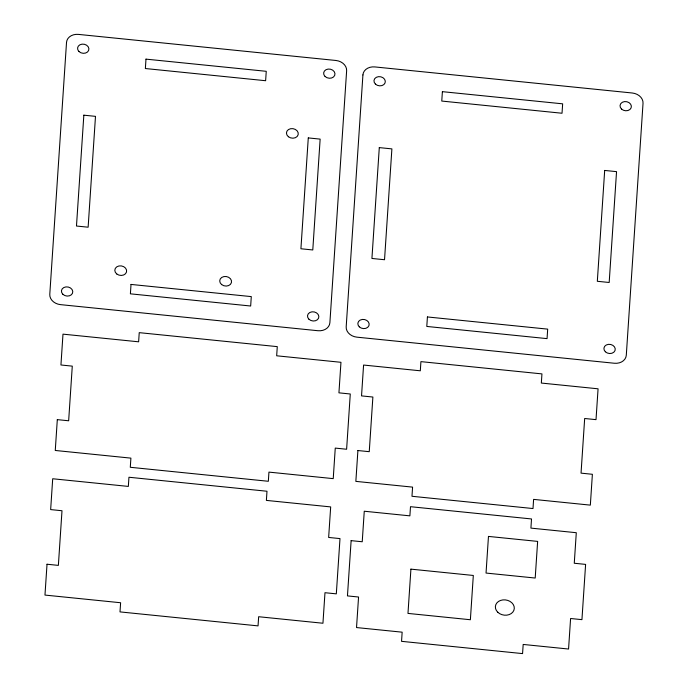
<?xml version="1.0" encoding="UTF-8"?>
<svg xmlns="http://www.w3.org/2000/svg" width="688" height="688" viewBox="0 0 688 688"><rect width="100%" height="100%" fill="white"/><g stroke="black" fill="none" stroke-linecap="round" stroke-linejoin="round"><path stroke-width="1.03" d="M66.521 42.415L49.785 294.335A11.421 9.168 9.4 0 0 60.518 304.638L317.933 330.722A11.421 9.168 9.4 0 0 329.887 322.706L346.632 70.787A11.421 9.168 9.4 0 0 335.89 60.475L78.475 34.4A11.421 9.168 9.4 0 0 66.521 42.415M47.025 564.237L44.969 595.077L120.615 602.74L120.004 611.899L258.043 625.882L258.654 616.723L322.947 623.242L324.977 592.703L336.32 593.856L339.992 538.592L328.649 537.448L330.679 506.91L266.385 500.4L266.987 491.241L128.948 477.248L128.338 486.416L52.701 478.753L50.654 509.593L61.997 510.745L58.368 565.381L47.025 564.237M57.31 419.628L55.264 450.468L130.901 458.131L130.29 467.29L268.337 481.282L268.939 472.114L333.233 478.633L335.262 448.094L346.614 449.247L350.278 393.992L338.935 392.839L340.964 362.301L276.671 355.791L277.281 346.632L139.234 332.648L138.632 341.807L62.986 334.144L60.94 364.984L72.283 366.136L68.654 420.781L57.31 419.628M83.841 115.18L76.48 226.025L88.133 227.203L95.494 116.358L83.841 115.18M131.021 284.428L130.393 293.828L250.664 306.014L251.292 296.605L131.021 284.428M145.985 59.134L145.366 68.533L265.628 80.72L266.256 71.311L145.985 59.134M308.284 137.918L300.914 248.764L312.782 249.959L320.144 139.114L308.284 137.918M362.92 74.94L346.184 326.86A11.421 9.168 9.4 0 0 356.917 337.163L614.332 363.247A11.421 9.168 9.4 0 0 626.295 355.232L643.031 103.312A11.421 9.168 9.4 0 0 632.289 93L374.874 66.925A11.421 9.168 9.4 0 0 362.92 74.94M351.129 540.639L347.457 595.894L358.56 597.021L356.53 627.559L402.153 632.177L401.551 641.336L522.57 653.6L523.181 644.441L568.563 649.033L570.593 618.503L581.936 619.647L585.608 564.392L574.265 563.248L576.295 532.71L530.912 528.109L531.514 518.95L410.495 506.695L409.885 515.854L364.262 511.227L362.232 541.766L351.129 540.639M357.906 450.537L355.851 481.376L412.585 487.121L411.974 496.28L533.002 508.544L533.604 499.385L590.338 505.13L592.385 474.29L581.042 473.138L584.671 418.493L596.014 419.646L598.07 388.806L541.336 383.053L541.946 373.894L420.918 361.63L420.316 370.798L363.582 365.044L361.535 395.892L372.879 397.036L369.25 451.681L357.906 450.537M379.294 147.61L371.924 258.456L384.532 259.729L391.893 148.883L379.294 147.61M427.42 316.953L426.792 326.439L547.055 338.625L547.691 329.131L427.42 316.953M442.393 91.659L441.765 101.059L562.027 113.245L562.655 103.836L442.393 91.659M410.917 569.139L407.975 613.412L470.377 619.742L473.318 575.46L410.917 569.139M488.471 536.416L486.038 573.061L535.204 578.04L537.638 541.396L488.471 536.416M604.683 170.443L597.322 281.289L609.181 282.484L616.543 171.639L604.683 170.443M221.665 284.591A5.951 4.773 9.4 0 0 231.426 282.622A5.951 4.773 9.4 0 0 223.832 276.593A5.951 4.773 9.4 0 0 221.665 284.591M116.754 273.97A5.951 4.773 9.4 0 0 126.515 271.992A5.951 4.773 9.4 0 0 118.921 265.972A5.951 4.773 9.4 0 0 116.754 273.97M288.392 136.723A5.951 4.773 9.4 0 0 298.153 134.753A5.951 4.773 9.4 0 0 290.56 128.725A5.951 4.773 9.4 0 0 288.392 136.723M308.946 319.232A5.71 4.584 9.4 0 0 318.578 318.148A5.71 4.584 9.4 0 0 311.999 311.827A5.71 4.584 9.4 0 0 308.946 319.232M62.883 294.309A5.71 4.584 9.4 0 0 72.507 293.217A5.71 4.584 9.4 0 0 65.928 286.905A5.71 4.584 9.4 0 0 62.883 294.309M79.008 51.548A5.71 4.584 9.4 0 0 88.632 50.456A5.71 4.584 9.4 0 0 82.061 44.144A5.71 4.584 9.4 0 0 79.008 51.548M325.08 76.48A5.71 4.584 9.4 0 0 334.703 75.388A5.71 4.584 9.4 0 0 328.133 69.075A5.71 4.584 9.4 0 0 325.08 76.48M375.407 84.074A5.71 4.584 9.4 0 0 385.039 82.981A5.71 4.584 9.4 0 0 378.46 76.669A5.71 4.584 9.4 0 0 375.407 84.074M359.282 326.834A5.71 4.584 9.4 0 0 368.906 325.742A5.71 4.584 9.4 0 0 362.335 319.43A5.71 4.584 9.4 0 0 359.282 326.834M621.479 109.005A5.71 4.584 9.4 0 0 631.102 107.913A5.71 4.584 9.4 0 0 624.532 101.6A5.71 4.584 9.4 0 0 621.479 109.005M605.354 351.757A5.71 4.584 9.4 0 0 614.977 350.674A5.71 4.584 9.4 0 0 608.398 344.353A5.71 4.584 9.4 0 0 605.354 351.757M497.785 612.251A9.512 7.637 9.4 0 0 513.833 610.437A9.512 7.637 9.4 0 0 502.868 599.91A9.512 7.637 9.4 0 0 497.785 612.251"/></g></svg>
